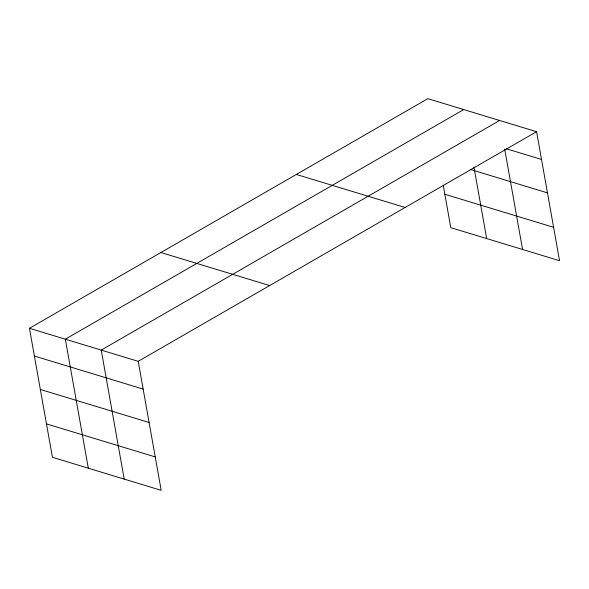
<?xml version="1.0" encoding="UTF-8"?>
<svg xmlns="http://www.w3.org/2000/svg" width="589" height="589" viewBox="0 0 589 589"><rect width="100%" height="100%" fill="white"/><g stroke="black" fill="none" stroke-linecap="round" stroke-linejoin="round"><path stroke-width="0.88" d="M29.45 328.294L138.209 361.322L161.187 490.328L52.428 457.3L29.45 328.294L427.813 98.672L536.572 131.7L559.55 260.706L450.791 227.678L443.23 185.204M463.705 109.576L65.342 339.19L88.321 468.196M499.59 120.473L101.227 350.094L124.205 479.1M138.209 361.322L536.572 131.7M506.297 148.759L541.512 159.457M470.221 169.411L547.468 192.868M444.842 194.267L553.601 227.295M296.355 174.447L405.114 207.475M160.907 252.519L269.666 285.547M34.39 356.05L143.149 389.079M40.346 389.462L149.105 422.49M46.479 423.889L155.238 456.917M504.699 149.127L522.576 249.478M473.954 167.129L486.683 238.574"/></g></svg>
